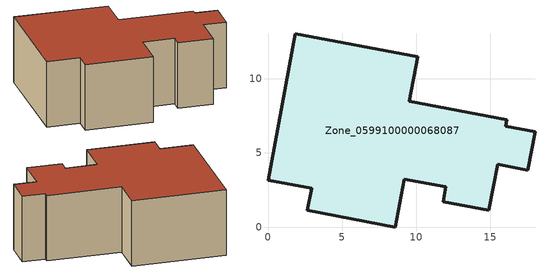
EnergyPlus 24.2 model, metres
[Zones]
Zone_0599100000068087
 floor ground (C_G): 14.88,1.12 11.81,1.71 12,2.71 9.19,3.22 8.58,0 2.64,1.12 2.94,2.63 0,3.17 1.82,13.03 10.09,11.49 9.53,8.48 16.1,7.24 16.03,6.81 18.01,6.44 17.52,3.84 15.51,4.22 z0
 wall outside (C_F): 11.81,1.71 14.88,1.12 15.51,4.22 17.52,3.84 18.01,6.44 16.03,6.81 16.1,7.24 9.53,8.48 10.09,11.49 1.82,13.03 0,3.17 2.94,2.63 2.64,1.12 8.58,0 9.19,3.22 12,2.71 11.81,1.71 z0:6.09
 roof outside (C_R): 14.88,1.12 15.51,4.22 17.52,3.84 18.01,6.44 16.03,6.81 16.1,7.24 9.53,8.48 10.09,11.49 1.82,13.03 0,3.17 2.94,2.63 2.64,1.12 8.58,0 9.19,3.22 12,2.71 11.81,1.71 z6.09
[BUILDING]
Pand.0599100000068087: North Axis=0; Terrain=City; Loads Convergence Tolerance Value=0.04; Temperature Convergence Tolerance Value=0.4; Solar Distribution=FullExterior; Maximum Number of Warmup Days=25; Minimum Number of Warmup Days=1
[Site:Location]
Rotterdam.The.Hague.AP_ZH_NLD Design_Conditions: Latitude=51.96; Longitude=4.45; Time Zone=1; Elevation=-4.5
[SITE:GROUNDTEMPERATURE:BUILDINGSURFACE]
18, 18, 18, 18, 18, 18, 18, 18, 18, 18, 18, 18
[MATERIAL] Thermal Absorptance=0.9; Solar Absorptance=0.7; Visible Absorptance=0.7
Name | Roughness | Thickness | Conductivity | Density | Specific Heat
G.D.1965 | MediumSmooth | 0.15 | 1 | 540 | 1210
F.D.1965 | Rough | 0.3 | 0.857143 | 1920 | 840
R.D.1965 | MediumRough | 0.2 | 0.08 | 1500 | 1000
[CONSTRUCTION]
C_G: G.D.1965
C_F: F.D.1965
C_R: R.D.1965
[ZONE]
Zone_0599100000068087: Type=1; Multiplier=1; Ceiling Height=Autocalculate; Volume=Autocalculate; Floor Area=autocalculate; Part of Total Floor Area=Yes
[ZONEINFILTRATION:DESIGNFLOWRATE]
Infil_Zone_0599100000068087: Zone or ZoneList or Space or SpaceList=Zone_0599100000068087; Schedule=AlwaysOn; Design Flow Rate Calculation Method=Flow/Area; Flow Rate per Floor Area=0.0042; Constant Term Coefficient=1; Temperature Term Coefficient=0; Velocity Term Coefficient=0; Velocity Squared Term Coefficient=0
[HVACTEMPLATE:ZONE:IDEALLOADSAIRSYSTEM]
Zone_0599100000068087: Maximum Heating Supply Air Temperature=50; Minimum Cooling Supply Air Temperature=13; Maximum Heating Supply Air Humidity Ratio=0.0156; Minimum Cooling Supply Air Humidity Ratio=0.0077; Heating Limit=NoLimit; Cooling Limit=NoLimit; Dehumidification Control Type=ConstantSensibleHeatRatio; Cooling Sensible Heat Ratio=0.7; Dehumidification Setpoint=60; Humidification Control Type=None; Humidification Setpoint=30; Outdoor Air Method=None; Outdoor Air Flow Rate per Person=0.00944; Outdoor Air Flow Rate per Zone Floor Area=0; Outdoor Air Flow Rate per Zone=0; Demand Controlled Ventilation Type=None; Outdoor Air Economizer Type=NoEconomizer; Heat Recovery Type=None; Sensible Heat Recovery Effectiveness=0.7; Latent Heat Recovery Effectiveness=0.65
[ZONECONTROL:THERMOSTAT]
ThermostatControl_Zone_0599100000068087: Zone or ZoneList=Zone_0599100000068087; Control Type Schedule=DualSetpointControlType; Control 1=Thermostat_Zone_0599100000068087; Temperature Difference Between Cutout And Setpoint=0
[THERMOSTATSETPOINT:DUALSETPOINT]
Thermostat_Zone_0599100000068087: Heating Setpoint Temperature Schedule=HeatingSetpoint_Zone_0599100000068087; Cooling Setpoint Temperature Schedule=CoolingSetpoint_Zone_0599100000068087
[SCHEDULE:COMPACT]
HeatingSetpoint_Zone_0599100000068087: Through: 12/31, For: AllDays, Until: 24:00, 21
CoolingSetpoint_Zone_0599100000068087: Through: 12/31, For: AllDays, Until: 24:00, 24
DualSetpointControlType: Through: 12/31, For: AllDays, Until: 24:00, 4
AlwaysOn: Through: 12/31, For: AllDays, Until: 24:00, 1
